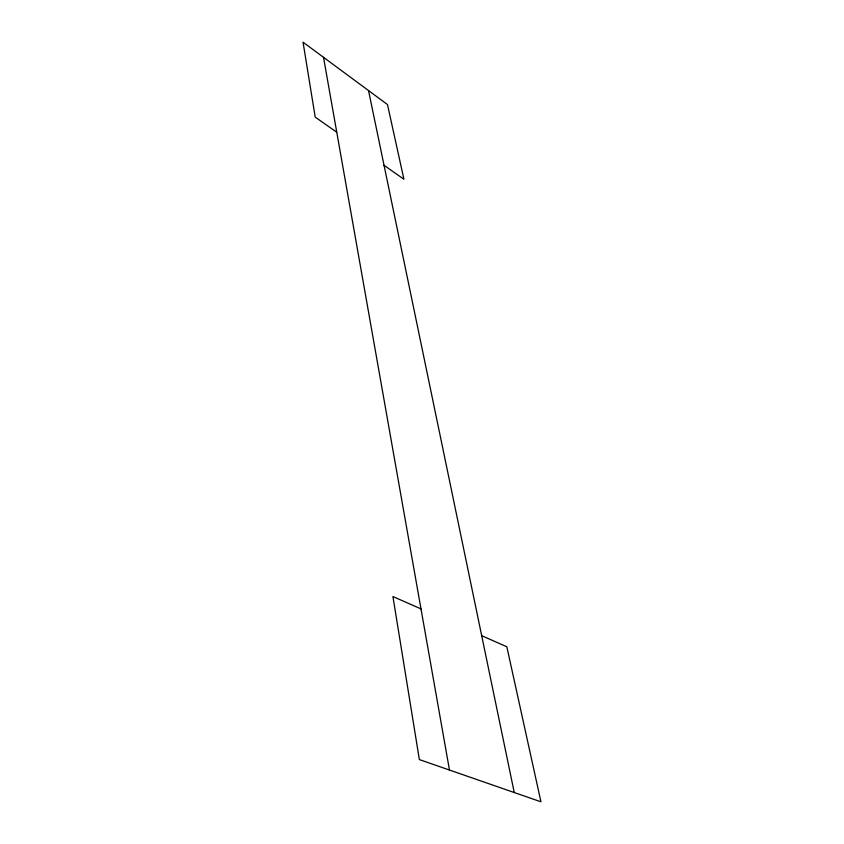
<?xml version="1.0" encoding="UTF-8"?>
<svg xmlns="http://www.w3.org/2000/svg" width="844" height="844" viewBox="0 0 844 844"><rect width="100%" height="100%" fill="white"/><g stroke="black" fill="none" stroke-linecap="round" stroke-linejoin="round"><path stroke-width="1.27" d="M449.472 770.044L420.998 608.914L392.924 596.539L419.362 759.589L540.951 801.8L506.822 646.768L481.692 635.68L368.522 90.561M420.998 608.914L336.756 132.202L315.202 117.105L303.049 42.2L387.48 104.561L403.917 179.234L384.041 165.318M481.692 635.68L514.249 792.527M336.756 132.202L323.516 57.318"/></g></svg>
